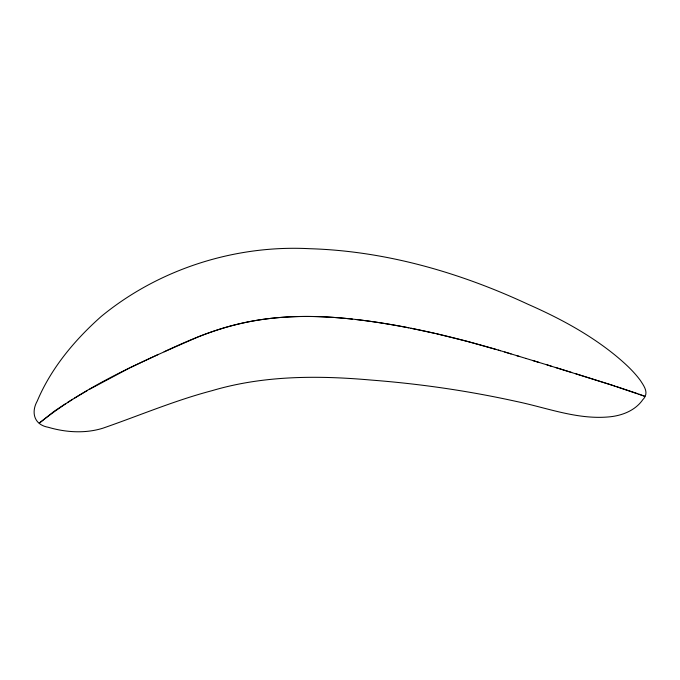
<?xml version="1.0" encoding="UTF-8"?>
<svg xmlns="http://www.w3.org/2000/svg" width="680" height="680" viewBox="0 0 680 680"><rect width="100%" height="100%" fill="white"/><g stroke="black" fill="none" stroke-linecap="round" stroke-linejoin="round"><path stroke-width="1.02" d="M39.398 423.036L54.026 411.383M39.338 423.104C86.623 385.058 143.378 360.893 198.585 336.702C212.679 331.151 227.162 326.527 241.952 323.221C278.162 314.984 315.758 315.061 352.512 319.115M54.417 411.102L65.535 403.716M67.286 402.602L72.684 399.245M74.519 398.131L87.601 390.405M89.479 389.325L129.064 368.228M130.093 367.719L158.389 354.399M164.109 351.755C187.281 340.909 210.928 330.777 235.85 324.657C292.655 310.437 352.01 316.889 408.791 327.82M356.074 319.515C411.723 326.017 466.216 339.983 519.648 356.532M410.95 328.253L434.605 333.31M436.747 333.795L466.565 341.181L496.137 349.46M498.244 350.081L500.361 350.71M504.654 352.002L511.062 353.931M532.5 360.434L538.755 362.338M526.073 358.479L551.174 366.129M516.732 355.649L526.235 358.522M555.322 367.404L571.727 372.47M546.983 364.846L610.793 384.761L645.141 396.431C647.827 390.864 643.297 385.016 640.407 380.494C633.462 371.05 624.716 363.128 615.731 355.674C589.331 334.109 559.045 317.917 527.952 304.249C459.383 272.332 385.279 250.911 309.341 248.693C235 244.817 158.78 269.101 101.243 316.438C74.698 339.975 51.102 368.161 37.239 401.081C30.872 412.411 34.111 424.822 48.246 427.269C65.773 432.438 85.093 433.687 102.714 428.255C139.094 415.684 174.641 400.495 211.947 390.702C263.517 375.36 317.9 375.351 371.05 380.06C419.892 383.809 468.486 390.873 516.315 401.438C546.745 407.728 576.861 419.688 608.447 416.942C620.967 415.922 633.964 411.238 641.843 400.996C642.591 399.262 647.3 396.142 643.348 395.743M575.824 373.736L614.779 386.045M616.785 386.69L637.5 393.618M638.75 394.06L643.025 395.615"/></g></svg>
